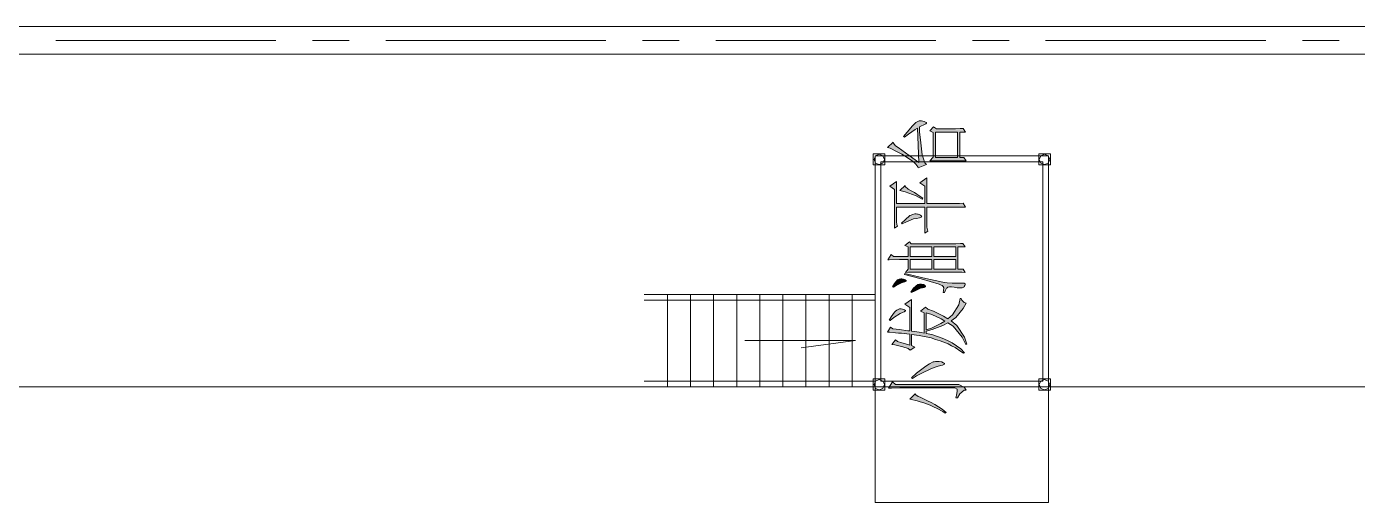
# Model space of a CAD drawing. Header units: millimetres. Extents: x 568 to 57335, y 85 to 28579.
# Drawn here: x 56451.5 to 56566.7, y 27927.2 to 27968.4 of the extents above; entities that cross this region are included whole.
import ezdxf

# ---------------------------------------------------------------- set-up
doc = ezdxf.new("R2010")
doc.units = ezdxf.units.MM

msp = doc.modelspace()

# ---------------------------------------------------------------- hatches: boundary and pattern name
h = msp.add_hatch(color=0)
h.dxf.hatch_style = 2
h.paths.add_polyline_path([(56528.77, 27956.68), (56528.65, 27959.65), (56528.45, 27959.54), (56527.89, 27959.13), (56527.54, 27958.85), (56527.45, 27958.91), (56527.76, 27959.3), (56528.21, 27959.83), (56528.36, 27959.98), (56528.5, 27960.12), (56528.8, 27960.27), (56528.94, 27960.27), (56528.99, 27960.27), (56529.13, 27960.24), (56529.23, 27960.21), (56529.34, 27960.17), (56529.44, 27960.12), (56529.44, 27960.1), (56529.44, 27960.07), (56529.38, 27960.02), (56529.32, 27960), (56529.19, 27959.94), (56528.94, 27959.81), (56528.83, 27959.75), (56528.84, 27959.32), (56528.93, 27958.37), (56529, 27957.85), (56529.07, 27957.33), (56529.29, 27956.65), (56529.44, 27956.5), (56528.71, 27956.21), (56528.69, 27956.3), (56528.52, 27956.53), (56528.37, 27956.66), (56528.22, 27956.79), (56527.67, 27957.15), (56527.29, 27957.38), (56526.9, 27957.6), (56526.28, 27957.9), (56526.05, 27957.97), (56526.54, 27958.44), (56526.57, 27958.33), (56526.72, 27958.13), (56526.84, 27958.05), (56526.97, 27957.96), (56527.93, 27957.27)])
h = msp.add_hatch(color=0)
h.paths.add_polyline_path([(56532.86, 27956.8), (56532.55, 27956.82), (56531.8, 27956.82), (56531.35, 27956.82), (56530.91, 27956.82), (56530.1, 27956.82), (56529.73, 27956.8), (56530.02, 27957.13), (56530.02, 27959.26), (56529.73, 27959.4), (56530.05, 27959.77), (56530.29, 27959.59), (56531.78, 27959.59), (56531.94, 27959.59), (56532.35, 27959.6), (56532.6, 27959.6), (56532.8, 27959.3), (56532.31, 27959.3), (56532.31, 27957.11), (56532.66, 27957.11)])
h.paths.add_polyline_path([(56530.2, 27957.11), (56532.13, 27957.11), (56532.13, 27959.3), (56530.2, 27959.3)])
h = msp.add_hatch(color=0)
h.dxf.hatch_style = 2
h.paths.add_polyline_path([(56531.31, 27953.12), (56531.63, 27953.12), (56532.28, 27953.13), (56532.6, 27953.14), (56532.8, 27952.79), (56532.35, 27952.81), (56531.53, 27952.81), (56531.17, 27952.81), (56529.47, 27952.81), (56529.47, 27951.22), (56529.47, 27951.08), (56529.51, 27950.84), (56529.56, 27950.72), (56529.29, 27950.54), (56529.29, 27952.81), (56526.84, 27952.81), (56526.84, 27951.67), (56526.84, 27951.53), (56526.88, 27951.29), (56526.93, 27951.17), (56526.66, 27950.99), (56526.66, 27954.32), (56526.25, 27954.61), (56526.84, 27955.02), (56526.84, 27953.12), (56529.29, 27953.12), (56529.29, 27954.61), (56528.85, 27954.92), (56529.47, 27955.35), (56529.47, 27953.12)])
h = msp.add_hatch(color=0)
h.dxf.hatch_style = 2
h.paths.add_polyline_path([(56527.13, 27954.24), (56527.6, 27954.67), (56527.6, 27954.59), (56527.86, 27954.37), (56528.12, 27954.23), (56528.39, 27954.07), (56528.88, 27953.74), (56529.12, 27953.57), (56529.06, 27953.5), (56528.55, 27953.78), (56527.58, 27954.14)])
h = msp.add_hatch(color=0)
h.dxf.hatch_style = 2
h.paths.add_polyline_path([(56527.28, 27951.42), (56527.58, 27951.72), (56528, 27952.07), (56528.11, 27952.11), (56528.22, 27952.17), (56528.42, 27952.22), (56528.5, 27952.22), (56528.55, 27952.22), (56528.65, 27952.2), (56528.72, 27952.19), (56528.79, 27952.17), (56528.91, 27952.1), (56528.97, 27952.05), (56529.03, 27951.98), (56528.83, 27951.88), (56528.56, 27951.83), (56528.31, 27951.78), (56527.7, 27951.54), (56527.34, 27951.36)])
h = msp.add_hatch(color=0)
h.paths.add_polyline_path([(56532.77, 27947.16), (56532.48, 27947.18), (56531.96, 27947.18), (56531.72, 27947.18), (56528.65, 27947.18), (56528.4, 27947.18), (56527.89, 27947.18), (56527.62, 27947.16), (56527.86, 27947.45), (56527.86, 27948.27), (56527.1, 27948.27), (56526.21, 27948.25), (56526.08, 27948.25), (56526.37, 27948.72), (56526.57, 27948.54), (56527.86, 27948.54), (56527.86, 27949.36), (56527.57, 27949.49), (56527.95, 27949.8), (56528.12, 27949.64), (56531.75, 27949.64), (56531.96, 27949.64), (56532.37, 27949.65), (56532.57, 27949.66), (56532.77, 27949.37), (56532.16, 27949.37), (56532.16, 27947.45), (56532.6, 27947.45)])
h.paths.add_polyline_path([(56530.08, 27948.54), (56531.98, 27948.54), (56531.98, 27949.37), (56530.08, 27949.37)])
h.paths.add_polyline_path([(56528.03, 27948.54), (56529.91, 27948.54), (56529.91, 27949.37), (56528.03, 27949.37)])
h.paths.add_polyline_path([(56530.08, 27947.45), (56531.98, 27947.45), (56531.98, 27948.27), (56530.08, 27948.27)])
h.paths.add_polyline_path([(56528.03, 27947.45), (56529.91, 27947.45), (56529.91, 27948.27), (56528.03, 27948.27)])
h = msp.add_hatch(color=0)
h.dxf.hatch_style = 2
h.paths.add_polyline_path([(56527.57, 27947.06), (56529.12, 27946.7), (56530.85, 27946.31), (56531.03, 27946.28), (56531.21, 27946.25), (56531.66, 27946.22), (56531.93, 27946.22), (56532.19, 27946.22), (56532.54, 27946.22), (56532.61, 27946.22), (56532.7, 27946.22), (56532.77, 27946.18), (56532.77, 27946.14), (56532.77, 27946.1), (56532.74, 27946.01), (56532.7, 27945.94), (56532.66, 27945.88), (56532.51, 27945.81), (56532.39, 27945.81), (56532.29, 27945.81), (56532.09, 27945.83), (56531.98, 27945.85), (56531.84, 27945.88), (56531.6, 27945.91), (56531.52, 27945.91), (56531.43, 27945.91), (56531.28, 27945.87), (56531.22, 27945.82), (56531.17, 27945.78), (56531.05, 27945.57), (56530.99, 27945.42), (56530.87, 27945.42), (56530.9, 27945.59), (56530.93, 27945.81), (56530.92, 27945.86), (56530.91, 27945.92), (56530.78, 27946.03), (56530.65, 27946.09), (56530.53, 27946.14), (56528.97, 27946.59), (56527.54, 27946.98)])
h = msp.add_hatch(color=0)
h.dxf.hatch_style = 2
h.paths.add_polyline_path([(56526.49, 27945.91), (56526.66, 27946.19), (56526.91, 27946.5), (56527, 27946.53), (56527.07, 27946.56), (56527.2, 27946.59), (56527.25, 27946.59), (56527.3, 27946.59), (56527.44, 27946.56), (56527.52, 27946.53), (56527.6, 27946.5), (56527.68, 27946.45), (56527.68, 27946.42), (56527.68, 27946.39), (56527.57, 27946.33), (56527.45, 27946.3), (56527.26, 27946.24), (56526.82, 27946.03), (56526.57, 27945.87)])
h = msp.add_hatch(color=0)
h.dxf.hatch_style = 2
h.paths.add_polyline_path([(56528.09, 27945.44), (56528.31, 27945.78), (56528.68, 27946.12), (56528.84, 27946.13), (56529, 27946.13), (56529.2, 27946.1), (56529.25, 27946.07), (56529.3, 27946.03), (56529.35, 27945.97), (56529.35, 27945.95), (56529.35, 27945.92), (56529.22, 27945.86), (56529.09, 27945.83), (56528.91, 27945.79), (56528.44, 27945.57), (56528.15, 27945.41)])
h = msp.add_hatch(color=0)
h.paths.add_polyline_path([(56527.98, 27941.8), (56527.74, 27941.83), (56527.26, 27941.89), (56527, 27941.91), (56526.74, 27941.93), (56526.27, 27941.97), (56526.05, 27941.99), (56526.31, 27942.41), (56526.51, 27942.27), (56527.1, 27942.2), (56527.83, 27942.11), (56527.98, 27942.09), (56527.98, 27944.13), (56527.57, 27944.42), (56528.15, 27944.8), (56528.15, 27942.06), (56528.43, 27942.03), (56528.97, 27941.96), (56529.24, 27941.9), (56529.24, 27943.66), (56528.91, 27943.8), (56529.35, 27944.15), (56529.56, 27943.97), (56530.04, 27943.79), (56530.9, 27943.36), (56531.28, 27943.13), (56531.68, 27943.47), (56532.22, 27944.35), (56532.36, 27944.89), (56532.45, 27944.89), (56532.5, 27944.74), (56532.7, 27944.54), (56532.86, 27944.5), (56532.61, 27944.02), (56531.97, 27943.26), (56531.57, 27942.97), (56532.06, 27942.56), (56532.73, 27941.55), (56532.92, 27940.94), (56532.83, 27940.92), (56532.52, 27941.55), (56531.75, 27942.49), (56531.28, 27942.78), (56530.86, 27942.56), (56529.92, 27942.2), (56529.41, 27942.06), (56529.41, 27941.88), (56529.89, 27941.77), (56530.8, 27941.45), (56531.24, 27941.26), (56531.67, 27941.06), (56532.41, 27940.53), (56532.72, 27940.2), (56532.63, 27940.16), (56532.42, 27940.32), (56531.91, 27940.65), (56531.6, 27940.81), (56531.3, 27940.96), (56530.61, 27941.24), (56530.22, 27941.36), (56529.83, 27941.48), (56528.8, 27941.68), (56528.15, 27941.78), (56528.15, 27940.84), (56528.42, 27940.67), (56528.01, 27940.41), (56527.86, 27940.57), (56527.39, 27940.71), (56526.68, 27940.88), (56526.43, 27940.92), (56526.75, 27941.33), (56526.93, 27941.17), (56527.29, 27941.06), (56527.82, 27940.91), (56527.98, 27940.85)])
h.paths.add_polyline_path([(56529.41, 27942.17), (56529.88, 27942.33), (56530.68, 27942.72), (56531.02, 27942.94), (56530.7, 27943.14), (56529.89, 27943.5), (56529.41, 27943.66)])
h = msp.add_hatch(color=0)
h.dxf.hatch_style = 2
h.paths.add_polyline_path([(56526.19, 27943.03), (56526.37, 27943.32), (56526.66, 27943.71), (56526.76, 27943.8), (56526.88, 27943.89), (56527.09, 27943.99), (56527.19, 27943.99), (56527.23, 27943.99), (56527.36, 27943.96), (56527.45, 27943.94), (56527.54, 27943.91), (56527.63, 27943.86), (56527.63, 27943.82), (56527.5, 27943.73), (56527.36, 27943.68), (56527.14, 27943.59), (56526.6, 27943.24), (56526.28, 27942.99)])
h = msp.add_hatch(color=0)
h.dxf.hatch_style = 2
h.paths.add_polyline_path([(56528.13, 27938.04), (56528.58, 27938.42), (56529.25, 27938.95), (56529.47, 27939.1), (56529.69, 27939.24), (56530.01, 27939.4), (56530.11, 27939.41), (56530.22, 27939.43), (56530.36, 27939.44), (56530.41, 27939.44), (56530.54, 27939.44), (56530.75, 27939.4), (56530.83, 27939.37), (56530.91, 27939.32), (56530.99, 27939.26), (56530.99, 27939.24), (56530.99, 27939.2), (56530.83, 27939.13), (56530.67, 27939.1), (56530.43, 27939.04), (56529.88, 27938.83), (56529.57, 27938.7), (56529.26, 27938.56), (56528.58, 27938.2), (56528.21, 27937.97)])
h = msp.add_hatch(color=0)
h.dxf.hatch_style = 2
h.paths.add_polyline_path([(56527.57, 27937.15), (56527.12, 27937.15), (56526.4, 27937.14), (56526.14, 27937.13), (56526.49, 27937.69), (56526.75, 27937.46), (56531.9, 27937.46), (56532.23, 27937.46), (56532.72, 27937.2), (56532.86, 27936.95), (56532.69, 27936.96), (56532.32, 27936.63), (56532.13, 27936.3), (56531.98, 27936.3), (56532.04, 27936.52), (56532.1, 27936.84), (56532.1, 27936.95), (56532.1, 27937.05), (56531.9, 27937.15), (56531.69, 27937.15)])
h = msp.add_hatch(color=0)
h.dxf.hatch_style = 2
h.paths.add_polyline_path([(56527.98, 27936.19), (56528.45, 27936.64), (56528.51, 27936.56), (56528.72, 27936.42), (56528.89, 27936.36), (56529.05, 27936.28), (56529.52, 27936.05), (56529.84, 27935.89), (56530.15, 27935.73), (56530.8, 27935.31), (56531.14, 27935.04), (56531.05, 27934.98), (56530.84, 27935.12), (56530.35, 27935.38), (56530.05, 27935.51), (56529.76, 27935.65), (56529.19, 27935.87), (56528.9, 27935.95), (56528.62, 27936.04), (56528.15, 27936.16)])

# ---------------------------------------------------------------- linework, layer by layer
at = {"color": 0, "lineweight": 0}
for points in [[(56807.44, 27968.43), (56262.55, 27968.43)], [(56473.09, 27967.24), (56454.05, 27967.24)], [(56479.44, 27967.24), (56476.27, 27967.24)], [(56501.67, 27967.24), (56482.62, 27967.24)], [(56508.01, 27967.24), (56504.84, 27967.24)], [(56530.23, 27967.24), (56511.19, 27967.24)], [(56536.58, 27967.24), (56533.41, 27967.24)], [(56558.8, 27967.24), (56539.75, 27967.24)], [(56565.15, 27967.24), (56561.98, 27967.24)], [(56807.44, 27966.04), (56262.55, 27966.04)], [(56525, 27957.24), (56540, 27957.24)], [(56525, 27927.25), (56525, 27957.24)], [(56540, 27927.25), (56540, 27957.24)], [(56525.49, 27956.74), (56539.5, 27956.74)], [(56525.49, 27937.74), (56525.49, 27956.74)], [(56539.5, 27937.74), (56539.5, 27956.74)], [(56525, 27945.24), (56505, 27945.24)], [(56525, 27944.74), (56505, 27944.74)], [(56507, 27937.25), (56507, 27945.24)], [(56509, 27937.25), (56509, 27945.24)], [(56511, 27937.25), (56511, 27945.24)], [(56513, 27937.25), (56513, 27945.24)], [(56515, 27937.25), (56515, 27945.24)], [(56517, 27937.25), (56517, 27945.24)], [(56519, 27937.25), (56519, 27945.24)], [(56521, 27937.25), (56521, 27945.24)], [(56522.99, 27937.25), (56522.99, 27945.24)], [(56513.71, 27941.25), (56523.29, 27941.25)], [(56523.29, 27941.25), (56518.59, 27940.62)], [(56525, 27937.74), (56505, 27937.74)], [(56525.49, 27937.74), (56539.5, 27937.74)], [(56807.44, 27937.25), (56262.55, 27937.25)], [(56525, 27937.25), (56505, 27937.25)], [(56525.49, 27937.25), (56539.5, 27937.25)], [(56525, 27927.25), (56540, 27927.25)]]:
    msp.add_lwpolyline(points, dxfattribs=at)
for points in [[(56528.77, 27956.68), (56528.65, 27959.65), (56528.45, 27959.54), (56527.89, 27959.13), (56527.54, 27958.85), (56527.45, 27958.91), (56527.76, 27959.3), (56528.21, 27959.83), (56528.36, 27959.98), (56528.5, 27960.12), (56528.8, 27960.27), (56528.94, 27960.27), (56528.99, 27960.27), (56529.13, 27960.24), (56529.23, 27960.21), (56529.34, 27960.17), (56529.44, 27960.12), (56529.44, 27960.1), (56529.44, 27960.07), (56529.38, 27960.02), (56529.32, 27960), (56529.19, 27959.94), (56528.94, 27959.81), (56528.83, 27959.75), (56528.84, 27959.32), (56528.93, 27958.37), (56529, 27957.85), (56529.07, 27957.33), (56529.29, 27956.65), (56529.44, 27956.5), (56528.71, 27956.21), (56528.69, 27956.3), (56528.52, 27956.53), (56528.37, 27956.66), (56528.22, 27956.79), (56527.67, 27957.15), (56527.29, 27957.38), (56526.9, 27957.6), (56526.28, 27957.9), (56526.05, 27957.97), (56526.54, 27958.44), (56526.57, 27958.33), (56526.72, 27958.13), (56526.84, 27958.05), (56526.97, 27957.96), (56527.93, 27957.27)], [(56532.86, 27956.8), (56532.55, 27956.82), (56531.8, 27956.82), (56531.35, 27956.82), (56530.91, 27956.82), (56530.1, 27956.82), (56529.73, 27956.8), (56530.02, 27957.13), (56530.02, 27959.26), (56529.73, 27959.4), (56530.05, 27959.77), (56530.29, 27959.59), (56531.78, 27959.59), (56531.94, 27959.59), (56532.35, 27959.6), (56532.6, 27959.6), (56532.8, 27959.3), (56532.31, 27959.3), (56532.31, 27957.11), (56532.66, 27957.11)], [(56530.2, 27957.11), (56532.13, 27957.11), (56532.13, 27959.3), (56530.2, 27959.3)], [(56525.83, 27956.46), (56524.82, 27956.46), (56524.82, 27957.42), (56525.83, 27957.42)], [(56525.83, 27956.46), (56524.82, 27956.46), (56524.82, 27957.42), (56525.83, 27957.42)], [(56524.89, 27956.94), (56525.02, 27957.25), (56525.34, 27957.39), (56525.65, 27957.25), (56525.79, 27956.94), (56525.65, 27956.62), (56525.34, 27956.49), (56525.02, 27956.62)], [(56524.89, 27956.94), (56525.02, 27957.25), (56525.34, 27957.39), (56525.65, 27957.25), (56525.79, 27956.94), (56525.65, 27956.62), (56525.34, 27956.49), (56525.02, 27956.62)], [(56539.16, 27956.46), (56540.16, 27956.46), (56540.16, 27957.42), (56539.16, 27957.42)], [(56539.2, 27956.94), (56539.34, 27957.25), (56539.65, 27957.39), (56539.97, 27957.25), (56540.1, 27956.94), (56539.97, 27956.62), (56539.65, 27956.49), (56539.34, 27956.62)], [(56531.31, 27953.12), (56531.63, 27953.12), (56532.28, 27953.13), (56532.6, 27953.14), (56532.8, 27952.79), (56532.35, 27952.81), (56531.53, 27952.81), (56531.17, 27952.81), (56529.47, 27952.81), (56529.47, 27951.22), (56529.47, 27951.08), (56529.51, 27950.84), (56529.56, 27950.72), (56529.29, 27950.54), (56529.29, 27952.81), (56526.84, 27952.81), (56526.84, 27951.67), (56526.84, 27951.53), (56526.88, 27951.29), (56526.93, 27951.17), (56526.66, 27950.99), (56526.66, 27954.32), (56526.25, 27954.61), (56526.84, 27955.02), (56526.84, 27953.12), (56529.29, 27953.12), (56529.29, 27954.61), (56528.85, 27954.92), (56529.47, 27955.35), (56529.47, 27953.12)], [(56527.13, 27954.24), (56527.6, 27954.67), (56527.6, 27954.59), (56527.86, 27954.37), (56528.12, 27954.23), (56528.39, 27954.07), (56528.88, 27953.74), (56529.12, 27953.57), (56529.06, 27953.5), (56528.55, 27953.78), (56527.58, 27954.14)], [(56527.28, 27951.42), (56527.58, 27951.72), (56528, 27952.07), (56528.11, 27952.11), (56528.22, 27952.17), (56528.42, 27952.22), (56528.5, 27952.22), (56528.55, 27952.22), (56528.65, 27952.2), (56528.72, 27952.19), (56528.79, 27952.17), (56528.91, 27952.1), (56528.97, 27952.05), (56529.03, 27951.98), (56528.83, 27951.88), (56528.56, 27951.83), (56528.31, 27951.78), (56527.7, 27951.54), (56527.34, 27951.36)], [(56532.77, 27947.16), (56532.48, 27947.18), (56531.96, 27947.18), (56531.72, 27947.18), (56528.65, 27947.18), (56528.4, 27947.18), (56527.89, 27947.18), (56527.62, 27947.16), (56527.86, 27947.45), (56527.86, 27948.27), (56527.1, 27948.27), (56526.21, 27948.25), (56526.08, 27948.25), (56526.37, 27948.72), (56526.57, 27948.54), (56527.86, 27948.54), (56527.86, 27949.36), (56527.57, 27949.49), (56527.95, 27949.8), (56528.12, 27949.64), (56531.75, 27949.64), (56531.96, 27949.64), (56532.37, 27949.65), (56532.57, 27949.66), (56532.77, 27949.37), (56532.16, 27949.37), (56532.16, 27947.45), (56532.6, 27947.45)], [(56528.03, 27948.54), (56529.91, 27948.54), (56529.91, 27949.37), (56528.03, 27949.37)], [(56530.08, 27948.54), (56531.98, 27948.54), (56531.98, 27949.37), (56530.08, 27949.37)], [(56528.03, 27947.45), (56529.91, 27947.45), (56529.91, 27948.27), (56528.03, 27948.27)], [(56530.08, 27947.45), (56531.98, 27947.45), (56531.98, 27948.27), (56530.08, 27948.27)], [(56527.57, 27947.06), (56529.12, 27946.7), (56530.85, 27946.31), (56531.03, 27946.28), (56531.21, 27946.25), (56531.66, 27946.22), (56531.93, 27946.22), (56532.19, 27946.22), (56532.54, 27946.22), (56532.61, 27946.22), (56532.7, 27946.22), (56532.77, 27946.18), (56532.77, 27946.14), (56532.77, 27946.1), (56532.74, 27946.01), (56532.7, 27945.94), (56532.66, 27945.88), (56532.51, 27945.81), (56532.39, 27945.81), (56532.29, 27945.81), (56532.09, 27945.83), (56531.98, 27945.85), (56531.84, 27945.88), (56531.6, 27945.91), (56531.52, 27945.91), (56531.43, 27945.91), (56531.28, 27945.87), (56531.22, 27945.82), (56531.17, 27945.78), (56531.05, 27945.57), (56530.99, 27945.42), (56530.87, 27945.42), (56530.9, 27945.59), (56530.93, 27945.81), (56530.92, 27945.86), (56530.91, 27945.92), (56530.78, 27946.03), (56530.65, 27946.09), (56530.53, 27946.14), (56528.97, 27946.59), (56527.54, 27946.98)], [(56526.49, 27945.91), (56526.66, 27946.19), (56526.91, 27946.5), (56527, 27946.53), (56527.07, 27946.56), (56527.2, 27946.59), (56527.25, 27946.59), (56527.3, 27946.59), (56527.44, 27946.56), (56527.52, 27946.53), (56527.6, 27946.5), (56527.68, 27946.45), (56527.68, 27946.42), (56527.68, 27946.39), (56527.57, 27946.33), (56527.45, 27946.3), (56527.26, 27946.24), (56526.82, 27946.03), (56526.57, 27945.87)], [(56528.09, 27945.44), (56528.31, 27945.78), (56528.68, 27946.12), (56528.84, 27946.13), (56529, 27946.13), (56529.2, 27946.1), (56529.25, 27946.07), (56529.3, 27946.03), (56529.35, 27945.97), (56529.35, 27945.95), (56529.35, 27945.92), (56529.22, 27945.86), (56529.09, 27945.83), (56528.91, 27945.79), (56528.44, 27945.57), (56528.15, 27945.41)], [(56527.98, 27941.8), (56527.74, 27941.83), (56527.26, 27941.89), (56527, 27941.91), (56526.74, 27941.93), (56526.27, 27941.97), (56526.05, 27941.99), (56526.31, 27942.41), (56526.51, 27942.27), (56527.1, 27942.2), (56527.83, 27942.11), (56527.98, 27942.09), (56527.98, 27944.13), (56527.57, 27944.42), (56528.15, 27944.8), (56528.15, 27942.06), (56528.43, 27942.03), (56528.97, 27941.96), (56529.24, 27941.9), (56529.24, 27943.66), (56528.91, 27943.8), (56529.35, 27944.15), (56529.56, 27943.97), (56530.04, 27943.79), (56530.9, 27943.36), (56531.28, 27943.13), (56531.68, 27943.47), (56532.22, 27944.35), (56532.36, 27944.89), (56532.45, 27944.89), (56532.5, 27944.74), (56532.7, 27944.54), (56532.86, 27944.5), (56532.61, 27944.02), (56531.97, 27943.26), (56531.57, 27942.97), (56532.06, 27942.56), (56532.73, 27941.55), (56532.92, 27940.94), (56532.83, 27940.92), (56532.52, 27941.55), (56531.75, 27942.49), (56531.28, 27942.78), (56530.86, 27942.56), (56529.92, 27942.2), (56529.41, 27942.06), (56529.41, 27941.88), (56529.89, 27941.77), (56530.8, 27941.45), (56531.24, 27941.26), (56531.67, 27941.06), (56532.41, 27940.53), (56532.72, 27940.2), (56532.63, 27940.16), (56532.42, 27940.32), (56531.91, 27940.65), (56531.6, 27940.81), (56531.3, 27940.96), (56530.61, 27941.24), (56530.22, 27941.36), (56529.83, 27941.48), (56528.8, 27941.68), (56528.15, 27941.78), (56528.15, 27940.84), (56528.42, 27940.67), (56528.01, 27940.41), (56527.86, 27940.57), (56527.39, 27940.71), (56526.68, 27940.88), (56526.43, 27940.92), (56526.75, 27941.33), (56526.93, 27941.17), (56527.29, 27941.06), (56527.82, 27940.91), (56527.98, 27940.85)], [(56526.19, 27943.03), (56526.37, 27943.32), (56526.66, 27943.71), (56526.76, 27943.8), (56526.88, 27943.89), (56527.09, 27943.99), (56527.19, 27943.99), (56527.23, 27943.99), (56527.36, 27943.96), (56527.45, 27943.94), (56527.54, 27943.91), (56527.63, 27943.86), (56527.63, 27943.82), (56527.5, 27943.73), (56527.36, 27943.68), (56527.14, 27943.59), (56526.6, 27943.24), (56526.28, 27942.99)], [(56529.41, 27942.17), (56529.88, 27942.33), (56530.68, 27942.72), (56531.02, 27942.94), (56530.7, 27943.14), (56529.89, 27943.5), (56529.41, 27943.66)], [(56528.13, 27938.04), (56528.58, 27938.42), (56529.25, 27938.95), (56529.47, 27939.1), (56529.69, 27939.24), (56530.01, 27939.4), (56530.11, 27939.41), (56530.22, 27939.43), (56530.36, 27939.44), (56530.41, 27939.44), (56530.54, 27939.44), (56530.75, 27939.4), (56530.83, 27939.37), (56530.91, 27939.32), (56530.99, 27939.26), (56530.99, 27939.24), (56530.99, 27939.2), (56530.83, 27939.13), (56530.67, 27939.1), (56530.43, 27939.04), (56529.88, 27938.83), (56529.57, 27938.7), (56529.26, 27938.56), (56528.58, 27938.2), (56528.21, 27937.97)], [(56525.83, 27936.96), (56524.82, 27936.96), (56524.82, 27937.93), (56525.83, 27937.93)], [(56525.83, 27936.96), (56524.82, 27936.96), (56524.82, 27937.93), (56525.83, 27937.93)], [(56524.89, 27937.44), (56525.02, 27937.75), (56525.34, 27937.89), (56525.65, 27937.75), (56525.79, 27937.44), (56525.65, 27937.12), (56525.34, 27936.99), (56525.02, 27937.12)], [(56524.89, 27937.44), (56525.02, 27937.75), (56525.34, 27937.89), (56525.65, 27937.75), (56525.79, 27937.44), (56525.65, 27937.12), (56525.34, 27936.99), (56525.02, 27937.12)], [(56527.57, 27937.15), (56527.12, 27937.15), (56526.4, 27937.14), (56526.14, 27937.13), (56526.49, 27937.69), (56526.75, 27937.46), (56531.9, 27937.46), (56532.23, 27937.46), (56532.72, 27937.2), (56532.86, 27936.95), (56532.69, 27936.96), (56532.32, 27936.63), (56532.13, 27936.3), (56531.98, 27936.3), (56532.04, 27936.52), (56532.1, 27936.84), (56532.1, 27936.95), (56532.1, 27937.05), (56531.9, 27937.15), (56531.69, 27937.15)], [(56539.16, 27936.96), (56540.16, 27936.96), (56540.16, 27937.93), (56539.16, 27937.93)], [(56539.2, 27937.44), (56539.34, 27937.75), (56539.65, 27937.89), (56539.97, 27937.75), (56540.1, 27937.44), (56539.97, 27937.12), (56539.65, 27936.99), (56539.34, 27937.12)], [(56527.98, 27936.19), (56528.45, 27936.64), (56528.51, 27936.56), (56528.72, 27936.42), (56528.89, 27936.36), (56529.05, 27936.28), (56529.52, 27936.05), (56529.84, 27935.89), (56530.15, 27935.73), (56530.8, 27935.31), (56531.14, 27935.04), (56531.05, 27934.98), (56530.84, 27935.12), (56530.35, 27935.38), (56530.05, 27935.51), (56529.76, 27935.65), (56529.19, 27935.87), (56528.9, 27935.95), (56528.62, 27936.04), (56528.15, 27936.16)]]:
    msp.add_lwpolyline(points, close=True, dxfattribs=at)

doc.saveas('drawing.dxf')
